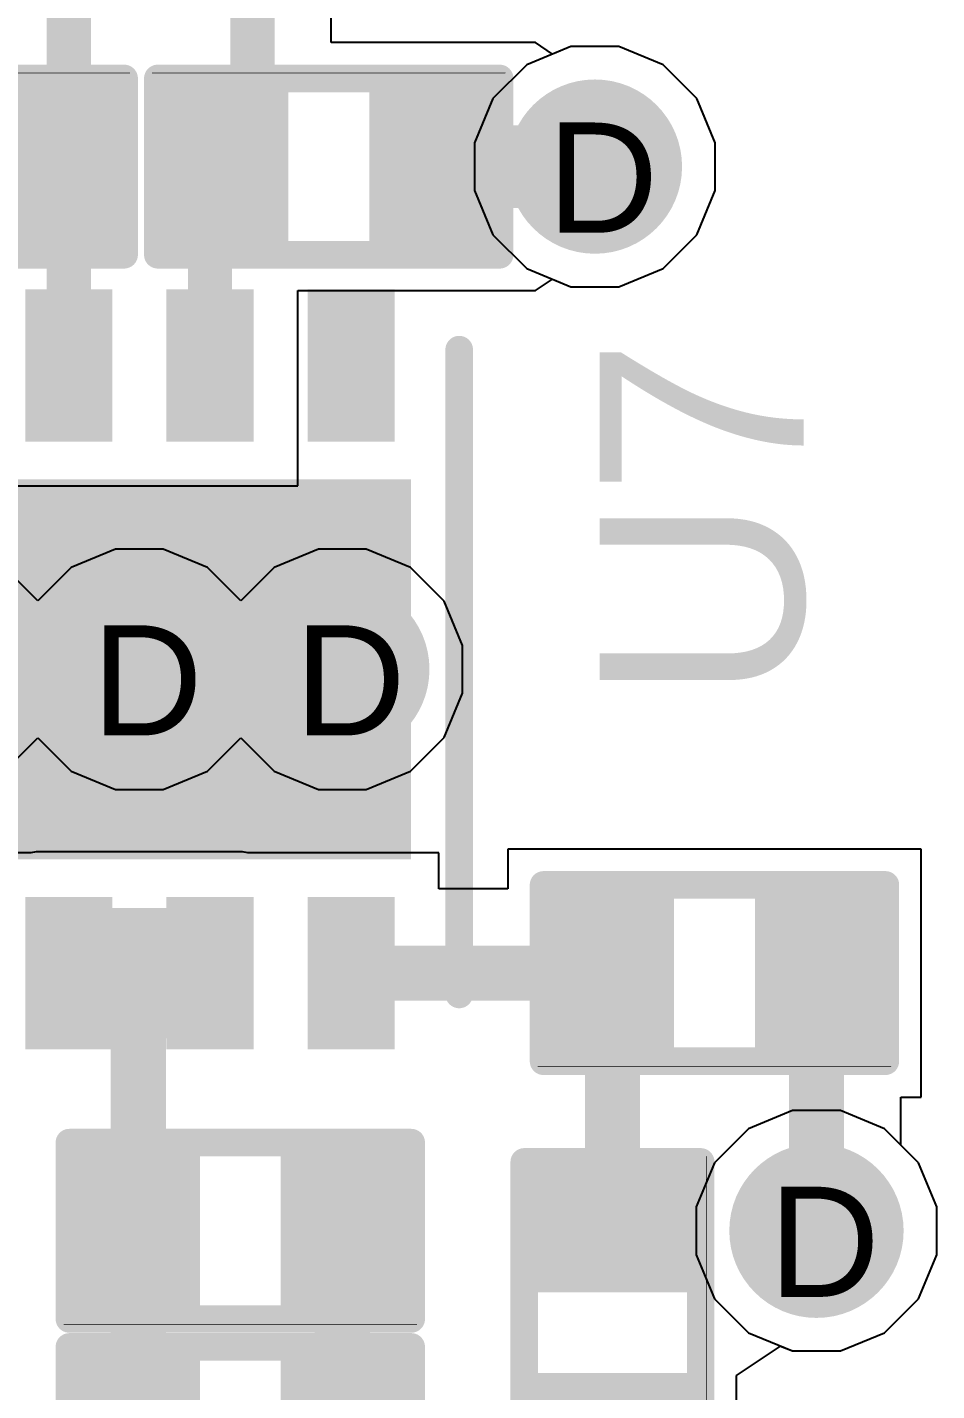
# Model space of a CAD drawing. Header units: inches. Extents: x 0 to 5401, y 0 to 5414.
# Drawn here: x 38.07 to 42.26, y 85.16 to 91.44 of the extents above; entities that cross this region are included whole.
import ezdxf

# ---------------------------------------------------------------- set-up
doc = ezdxf.new("R2010")
doc.units = ezdxf.units.IN
for name, color, linetype in [('Bottom Layer', 5, 'Continuous'), ('Bottom Solder', 6, 'Continuous'), ('Drill Drawing', 1, 'Continuous'), ('Layer 1', 16, 'Continuous'), ('Layer 2', 76, 'Continuous'), ('Top Layer', 1, 'Continuous'), ('Top Overlay', 2, 'Continuous'), ('Top Paste', 8, 'Continuous'), ('Top Solder', 216, 'Continuous'), ('Via Holes', 16, 'Continuous')]:
    doc.layers.add(name, color=color, linetype=linetype)
doc.styles.add('Arial', font='', dxfattribs={"height": 0.2})
doc.styles.get('Arial').set_extended_font_data('Arial')

# ---------------------------------------------------------------- blocks, each defined once
blk = doc.blocks.new('SON_8_EP_3_3__29')
at = {"layer": 'Top Layer'}
for points in [[(0.825, 1.2), (0.825, -1.2), (-0.825, -1.2), (-0.825, 1.2)], [(-1.1, 1.1254), (-1.1, 0.8254), (-1.7, 0.8254), (-1.7, 1.1254)], [(1.1, 0.8254), (1.1, 1.1254), (1.7, 1.1254), (1.7, 0.8254)], [(-1.1, 0.4751), (-1.1, 0.1751), (-1.7, 0.1751), (-1.7, 0.4751)], [(1.1, 0.1751), (1.1, 0.4751), (1.7, 0.4751), (1.7, 0.1751)], [(-1.1, -0.1751), (-1.1, -0.4751), (-1.7, -0.4751), (-1.7, -0.1751)], [(1.1, -0.4751), (1.1, -0.1751), (1.7, -0.1751), (1.7, -0.4751)], [(-1.1, -0.8254), (-1.1, -1.1254), (-1.7, -1.1254), (-1.7, -0.8254)], [(1.1, -1.1254), (1.1, -0.8254), (1.7, -0.8254), (1.7, -1.1254)]]:
    blk.add_hatch(color=1, dxfattribs=at).paths.add_polyline_path(points)
at = {"layer": 'Top Paste'}
for points in [[(0.825, 1.2), (0.825, -1.2), (-0.825, -1.2), (-0.825, 1.2)], [(-1.1, 1.1254), (-1.1, 0.8254), (-1.7, 0.8254), (-1.7, 1.1254)], [(1.1, 0.8254), (1.1, 1.1254), (1.7, 1.1254), (1.7, 0.8254)], [(-1.1, 0.4751), (-1.1, 0.1751), (-1.7, 0.1751), (-1.7, 0.4751)], [(1.1, 0.1751), (1.1, 0.4751), (1.7, 0.4751), (1.7, 0.1751)], [(-1.1, -0.1751), (-1.1, -0.4751), (-1.7, -0.4751), (-1.7, -0.1751)], [(1.1, -0.4751), (1.1, -0.1751), (1.7, -0.1751), (1.7, -0.4751)], [(-1.1, -0.8254), (-1.1, -1.1254), (-1.7, -1.1254), (-1.7, -0.8254)], [(1.1, -1.1254), (1.1, -0.8254), (1.7, -0.8254), (1.7, -1.1254)]]:
    blk.add_hatch(color=8, dxfattribs=at).paths.add_polyline_path(points)
at = {"layer": 'Top Solder'}
for points in [[(0.8758, 1.2508), (0.8758, -1.2508), (-0.8758, -1.2508), (-0.8758, 1.2508)], [(-1.0492, 1.1762), (-1.0492, 0.7746), (-1.7508, 0.7746), (-1.7508, 1.1762)], [(1.0492, 0.7746), (1.0492, 1.1762), (1.7508, 1.1762), (1.7508, 0.7746)], [(-1.0492, 0.5259), (-1.0492, 0.1243), (-1.7508, 0.1243), (-1.7508, 0.5259)], [(1.0492, 0.1243), (1.0492, 0.5259), (1.7508, 0.5259), (1.7508, 0.1243)], [(-1.0492, -0.1243), (-1.0492, -0.5259), (-1.7508, -0.5259), (-1.7508, -0.1243)], [(1.0492, -0.5259), (1.0492, -0.1243), (1.7508, -0.1243), (1.7508, -0.5259)], [(-1.0492, -0.7746), (-1.0492, -1.1762), (-1.7508, -1.1762), (-1.7508, -0.7746)], [(1.0492, -1.1762), (1.0492, -0.7746), (1.7508, -0.7746), (1.7508, -1.1762)]]:
    blk.add_hatch(color=216, dxfattribs=at).paths.add_polyline_path(points)
at = {"layer": 'Top Overlay'}
for points in [[(-1.4986, 1.4732, 0.127, 0.127, 0), (1.4732, 1.4732, 0.127, 0.127, 0)], [(-2.0096, 1.1278, 0.2, 0.2, 0), (-2.0096, 0.8738, 0.2, 0.2, 0)], [(-2.0096, 1.1278, 0.2, 0.2, 0), (-1.8826, 1.0008, 0.2, 0.2, 0)], [(-1.8826, 1.0008, 0.2, 0.2, 0), (-2.0096, 0.8738, 0.2, 0.2, 0)], [(-1.4986, -1.4732, 0.127, 0.127, 0), (1.4732, -1.4732, 0.127, 0.127, 0)]]:
    blk.add_lwpolyline(points, format="xyseb", dxfattribs=at)
for points in [[(-1.5304, 1.4732, 0.0635, 0.0635, 1), (-1.4668, 1.4732, 0.0635, 0.0635, 1)], [(1.4414, 1.4732, 0.0635, 0.0635, 1), (1.505, 1.4732, 0.0635, 0.0635, 1)], [(-2.0596, 1.1278, 0.1, 0.1, 1), (-1.9596, 1.1278, 0.1, 0.1, 1)], [(-2.0596, 1.1278, 0.1, 0.1, 1), (-1.9596, 1.1278, 0.1, 0.1, 1)], [(-1.9326, 1.0008, 0.1, 0.1, 1), (-1.8326, 1.0008, 0.1, 0.1, 1)], [(-1.9326, 1.0008, 0.1, 0.1, 1), (-1.8326, 1.0008, 0.1, 0.1, 1)], [(-2.0596, 0.8738, 0.1, 0.1, 1), (-1.9596, 0.8738, 0.1, 0.1, 1)], [(-2.0596, 0.8738, 0.1, 0.1, 1), (-1.9596, 0.8738, 0.1, 0.1, 1)], [(-1.5304, -1.4732, 0.0635, 0.0635, 1), (-1.4668, -1.4732, 0.0635, 0.0635, 1)], [(1.4414, -1.4732, 0.0635, 0.0635, 1), (1.505, -1.4732, 0.0635, 0.0635, 1)]]:
    blk.add_lwpolyline(points, format="xyseb", close=True, dxfattribs=at)
blk = doc.blocks.new('R___0402_113')
at = {"layer": 'Top Layer'}
for points in [[(-0.6985, -0.3175), (-0.6985, 0.3175), (-0.2413, 0.3175), (-0.2413, -0.3175)], [(0.2413, -0.3175), (0.2413, 0.3175), (0.6985, 0.3175), (0.6985, -0.3175)]]:
    blk.add_hatch(color=1, dxfattribs=at).paths.add_polyline_path(points)
at = {"layer": 'Top Paste'}
for points in [[(-0.6985, -0.3175), (-0.6985, 0.3175), (-0.2413, 0.3175), (-0.2413, -0.3175)], [(0.2413, -0.3175), (0.2413, 0.3175), (0.6985, 0.3175), (0.6985, -0.3175)]]:
    blk.add_hatch(color=8, dxfattribs=at).paths.add_polyline_path(points)
at = {"layer": 'Top Solder'}
for points in [[(-0.7535, -0.3725), (-0.7535, 0.3725), (-0.1863, 0.3725), (-0.1863, -0.3725)], [(0.1863, -0.3725), (0.1863, 0.3725), (0.7535, 0.3725), (0.7535, -0.3725)]]:
    blk.add_hatch(color=216, dxfattribs=at).paths.add_polyline_path(points)
at = {"layer": 'Top Overlay'}
for points in [[(-0.7874, 0.4064, 0.127, 0.127, 0), (-0.7874, -0.4064, 0.127, 0.127, 0)], [(0.7874, 0.4064, 0.127, 0.127, 0), (-0.7874, 0.4064, 0.127, 0.127, 0)], [(0.7874, 0.4064, 0.127, 0.127, 0), (0.7874, -0.4064, 0.127, 0.127, 0)], [(0.7874, -0.4064, 0.127, 0.127, 0), (-0.7874, -0.4064, 0.127, 0.127, 0)], [(0.8128, -0.4318, 0.00323, 0.00323, 0), (-0.8128, -0.4318, 0.00323, 0.00323, 0)]]:
    blk.add_lwpolyline(points, format="xyseb", dxfattribs=at)
for points in [[(-0.8191, 0.4064, 0.0635, 0.0635, 1), (-0.7556, 0.4064, 0.0635, 0.0635, 1)], [(-0.8191, 0.4064, 0.0635, 0.0635, 1), (-0.7556, 0.4064, 0.0635, 0.0635, 1)], [(0.7556, 0.4064, 0.0635, 0.0635, 1), (0.8191, 0.4064, 0.0635, 0.0635, 1)], [(0.7556, 0.4064, 0.0635, 0.0635, 1), (0.8191, 0.4064, 0.0635, 0.0635, 1)], [(-0.8191, -0.4064, 0.0635, 0.0635, 1), (-0.7556, -0.4064, 0.0635, 0.0635, 1)], [(-0.8191, -0.4064, 0.0635, 0.0635, 1), (-0.7556, -0.4064, 0.0635, 0.0635, 1)], [(0.7556, -0.4064, 0.0635, 0.0635, 1), (0.8191, -0.4064, 0.0635, 0.0635, 1)], [(0.7556, -0.4064, 0.0635, 0.0635, 1), (0.8191, -0.4064, 0.0635, 0.0635, 1)], [(-0.8136, -0.4318, 0.00161, 0.00161, 1), (-0.812, -0.4318, 0.00161, 0.00161, 1)], [(0.812, -0.4318, 0.00161, 0.00161, 1), (0.8136, -0.4318, 0.00161, 0.00161, 1)]]:
    blk.add_lwpolyline(points, format="xyseb", close=True, dxfattribs=at)
blk = doc.blocks.new('R___0402_114')
at = {"layer": 'Top Layer'}
for points in [[(-0.6985, -0.3175), (-0.6985, 0.3175), (-0.2413, 0.3175), (-0.2413, -0.3175)], [(0.2413, -0.3175), (0.2413, 0.3175), (0.6985, 0.3175), (0.6985, -0.3175)]]:
    blk.add_hatch(color=1, dxfattribs=at).paths.add_polyline_path(points)
at = {"layer": 'Top Paste'}
for points in [[(-0.6985, -0.3175), (-0.6985, 0.3175), (-0.2413, 0.3175), (-0.2413, -0.3175)], [(0.2413, -0.3175), (0.2413, 0.3175), (0.6985, 0.3175), (0.6985, -0.3175)]]:
    blk.add_hatch(color=8, dxfattribs=at).paths.add_polyline_path(points)
at = {"layer": 'Top Solder'}
for points in [[(-0.7535, -0.3725), (-0.7535, 0.3725), (-0.1863, 0.3725), (-0.1863, -0.3725)], [(0.1863, -0.3725), (0.1863, 0.3725), (0.7535, 0.3725), (0.7535, -0.3725)]]:
    blk.add_hatch(color=216, dxfattribs=at).paths.add_polyline_path(points)
at = {"layer": 'Top Overlay'}
for points in [[(-0.7874, 0.4064, 0.127, 0.127, 0), (-0.7874, -0.4064, 0.127, 0.127, 0)], [(0.7874, 0.4064, 0.127, 0.127, 0), (-0.7874, 0.4064, 0.127, 0.127, 0)], [(0.7874, 0.4064, 0.127, 0.127, 0), (0.7874, -0.4064, 0.127, 0.127, 0)], [(0.7874, -0.4064, 0.127, 0.127, 0), (-0.7874, -0.4064, 0.127, 0.127, 0)], [(0.8128, -0.4318, 0.00323, 0.00323, 0), (-0.8128, -0.4318, 0.00323, 0.00323, 0)]]:
    blk.add_lwpolyline(points, format="xyseb", dxfattribs=at)
for points in [[(-0.8191, 0.4064, 0.0635, 0.0635, 1), (-0.7556, 0.4064, 0.0635, 0.0635, 1)], [(-0.8191, 0.4064, 0.0635, 0.0635, 1), (-0.7556, 0.4064, 0.0635, 0.0635, 1)], [(0.7556, 0.4064, 0.0635, 0.0635, 1), (0.8191, 0.4064, 0.0635, 0.0635, 1)], [(0.7556, 0.4064, 0.0635, 0.0635, 1), (0.8191, 0.4064, 0.0635, 0.0635, 1)], [(-0.8191, -0.4064, 0.0635, 0.0635, 1), (-0.7556, -0.4064, 0.0635, 0.0635, 1)], [(-0.8191, -0.4064, 0.0635, 0.0635, 1), (-0.7556, -0.4064, 0.0635, 0.0635, 1)], [(0.7556, -0.4064, 0.0635, 0.0635, 1), (0.8191, -0.4064, 0.0635, 0.0635, 1)], [(0.7556, -0.4064, 0.0635, 0.0635, 1), (0.8191, -0.4064, 0.0635, 0.0635, 1)], [(-0.8136, -0.4318, 0.00161, 0.00161, 1), (-0.812, -0.4318, 0.00161, 0.00161, 1)], [(0.812, -0.4318, 0.00161, 0.00161, 1), (0.8136, -0.4318, 0.00161, 0.00161, 1)]]:
    blk.add_lwpolyline(points, format="xyseb", close=True, dxfattribs=at)
blk = doc.blocks.new('R___0402_115')
at = {"layer": 'Top Layer'}
for points in [[(-0.6985, -0.3175), (-0.6985, 0.3175), (-0.2413, 0.3175), (-0.2413, -0.3175)], [(0.2413, -0.3175), (0.2413, 0.3175), (0.6985, 0.3175), (0.6985, -0.3175)]]:
    blk.add_hatch(color=1, dxfattribs=at).paths.add_polyline_path(points)
at = {"layer": 'Top Paste'}
for points in [[(-0.6985, -0.3175), (-0.6985, 0.3175), (-0.2413, 0.3175), (-0.2413, -0.3175)], [(0.2413, -0.3175), (0.2413, 0.3175), (0.6985, 0.3175), (0.6985, -0.3175)]]:
    blk.add_hatch(color=8, dxfattribs=at).paths.add_polyline_path(points)
at = {"layer": 'Top Solder'}
for points in [[(-0.7535, -0.3725), (-0.7535, 0.3725), (-0.1863, 0.3725), (-0.1863, -0.3725)], [(0.1863, -0.3725), (0.1863, 0.3725), (0.7535, 0.3725), (0.7535, -0.3725)]]:
    blk.add_hatch(color=216, dxfattribs=at).paths.add_polyline_path(points)
at = {"layer": 'Top Overlay'}
for points in [[(-0.7874, -0.4064, 0.127, 0.127, 0), (-0.7874, 0.4064, 0.127, 0.127, 0)], [(-0.7874, 0.4064, 0.127, 0.127, 0), (0.7874, 0.4064, 0.127, 0.127, 0)], [(0.7874, -0.4064, 0.127, 0.127, 0), (0.7874, 0.4064, 0.127, 0.127, 0)], [(-0.7874, -0.4064, 0.127, 0.127, 0), (0.7874, -0.4064, 0.127, 0.127, 0)], [(-0.8128, -0.4318, 0.00323, 0.00323, 0), (0.8128, -0.4318, 0.00323, 0.00323, 0)]]:
    blk.add_lwpolyline(points, format="xyseb", dxfattribs=at)
for points in [[(-0.8191, 0.4064, 0.0635, 0.0635, 1), (-0.7556, 0.4064, 0.0635, 0.0635, 1)], [(-0.8191, 0.4064, 0.0635, 0.0635, 1), (-0.7556, 0.4064, 0.0635, 0.0635, 1)], [(0.7556, 0.4064, 0.0635, 0.0635, 1), (0.8191, 0.4064, 0.0635, 0.0635, 1)], [(0.7556, 0.4064, 0.0635, 0.0635, 1), (0.8191, 0.4064, 0.0635, 0.0635, 1)], [(-0.8191, -0.4064, 0.0635, 0.0635, 1), (-0.7556, -0.4064, 0.0635, 0.0635, 1)], [(-0.8191, -0.4064, 0.0635, 0.0635, 1), (-0.7556, -0.4064, 0.0635, 0.0635, 1)], [(0.7556, -0.4064, 0.0635, 0.0635, 1), (0.8191, -0.4064, 0.0635, 0.0635, 1)], [(0.7556, -0.4064, 0.0635, 0.0635, 1), (0.8191, -0.4064, 0.0635, 0.0635, 1)], [(-0.8136, -0.4318, 0.00161, 0.00161, 1), (-0.812, -0.4318, 0.00161, 0.00161, 1)], [(0.812, -0.4318, 0.00161, 0.00161, 1), (0.8136, -0.4318, 0.00161, 0.00161, 1)]]:
    blk.add_lwpolyline(points, format="xyseb", close=True, dxfattribs=at)
blk = doc.blocks.new('R___0402_116')
at = {"layer": 'Top Layer'}
for points in [[(-0.6985, -0.3175), (-0.6985, 0.3175), (-0.2413, 0.3175), (-0.2413, -0.3175)], [(0.2413, -0.3175), (0.2413, 0.3175), (0.6985, 0.3175), (0.6985, -0.3175)]]:
    blk.add_hatch(color=1, dxfattribs=at).paths.add_polyline_path(points)
at = {"layer": 'Top Paste'}
for points in [[(-0.6985, -0.3175), (-0.6985, 0.3175), (-0.2413, 0.3175), (-0.2413, -0.3175)], [(0.2413, -0.3175), (0.2413, 0.3175), (0.6985, 0.3175), (0.6985, -0.3175)]]:
    blk.add_hatch(color=8, dxfattribs=at).paths.add_polyline_path(points)
at = {"layer": 'Top Solder'}
for points in [[(-0.7535, -0.3725), (-0.7535, 0.3725), (-0.1863, 0.3725), (-0.1863, -0.3725)], [(0.1863, -0.3725), (0.1863, 0.3725), (0.7535, 0.3725), (0.7535, -0.3725)]]:
    blk.add_hatch(color=216, dxfattribs=at).paths.add_polyline_path(points)
at = {"layer": 'Top Overlay'}
for points in [[(-0.7874, -0.4064, 0.127, 0.127, 0), (-0.7874, 0.4064, 0.127, 0.127, 0)], [(-0.7874, 0.4064, 0.127, 0.127, 0), (0.7874, 0.4064, 0.127, 0.127, 0)], [(0.7874, -0.4064, 0.127, 0.127, 0), (0.7874, 0.4064, 0.127, 0.127, 0)], [(-0.7874, -0.4064, 0.127, 0.127, 0), (0.7874, -0.4064, 0.127, 0.127, 0)], [(-0.8128, -0.4318, 0.00323, 0.00323, 0), (0.8128, -0.4318, 0.00323, 0.00323, 0)]]:
    blk.add_lwpolyline(points, format="xyseb", dxfattribs=at)
for points in [[(-0.8191, 0.4064, 0.0635, 0.0635, 1), (-0.7556, 0.4064, 0.0635, 0.0635, 1)], [(-0.8191, 0.4064, 0.0635, 0.0635, 1), (-0.7556, 0.4064, 0.0635, 0.0635, 1)], [(0.7556, 0.4064, 0.0635, 0.0635, 1), (0.8191, 0.4064, 0.0635, 0.0635, 1)], [(0.7556, 0.4064, 0.0635, 0.0635, 1), (0.8191, 0.4064, 0.0635, 0.0635, 1)], [(-0.8191, -0.4064, 0.0635, 0.0635, 1), (-0.7556, -0.4064, 0.0635, 0.0635, 1)], [(-0.8191, -0.4064, 0.0635, 0.0635, 1), (-0.7556, -0.4064, 0.0635, 0.0635, 1)], [(0.7556, -0.4064, 0.0635, 0.0635, 1), (0.8191, -0.4064, 0.0635, 0.0635, 1)], [(0.7556, -0.4064, 0.0635, 0.0635, 1), (0.8191, -0.4064, 0.0635, 0.0635, 1)], [(-0.8136, -0.4318, 0.00161, 0.00161, 1), (-0.812, -0.4318, 0.00161, 0.00161, 1)], [(0.812, -0.4318, 0.00161, 0.00161, 1), (0.8136, -0.4318, 0.00161, 0.00161, 1)]]:
    blk.add_lwpolyline(points, format="xyseb", close=True, dxfattribs=at)
blk = doc.blocks.new('R___0402_117')
at = {"layer": 'Top Layer'}
for points in [[(-0.6985, -0.3175), (-0.6985, 0.3175), (-0.2413, 0.3175), (-0.2413, -0.3175)], [(0.2413, -0.3175), (0.2413, 0.3175), (0.6985, 0.3175), (0.6985, -0.3175)]]:
    blk.add_hatch(color=1, dxfattribs=at).paths.add_polyline_path(points)
at = {"layer": 'Top Paste'}
for points in [[(-0.6985, -0.3175), (-0.6985, 0.3175), (-0.2413, 0.3175), (-0.2413, -0.3175)], [(0.2413, -0.3175), (0.2413, 0.3175), (0.6985, 0.3175), (0.6985, -0.3175)]]:
    blk.add_hatch(color=8, dxfattribs=at).paths.add_polyline_path(points)
at = {"layer": 'Top Solder'}
for points in [[(-0.7535, -0.3725), (-0.7535, 0.3725), (-0.1863, 0.3725), (-0.1863, -0.3725)], [(0.1863, -0.3725), (0.1863, 0.3725), (0.7535, 0.3725), (0.7535, -0.3725)]]:
    blk.add_hatch(color=216, dxfattribs=at).paths.add_polyline_path(points)
at = {"layer": 'Top Overlay'}
for points in [[(-0.7874, -0.4064, 0.127, 0.127, 0), (-0.7874, 0.4064, 0.127, 0.127, 0)], [(-0.7874, 0.4064, 0.127, 0.127, 0), (0.7874, 0.4064, 0.127, 0.127, 0)], [(0.7874, -0.4064, 0.127, 0.127, 0), (0.7874, 0.4064, 0.127, 0.127, 0)], [(-0.7874, -0.4064, 0.127, 0.127, 0), (0.7874, -0.4064, 0.127, 0.127, 0)], [(-0.8128, -0.4318, 0.00323, 0.00323, 0), (0.8128, -0.4318, 0.00323, 0.00323, 0)]]:
    blk.add_lwpolyline(points, format="xyseb", dxfattribs=at)
for points in [[(-0.8191, 0.4064, 0.0635, 0.0635, 1), (-0.7556, 0.4064, 0.0635, 0.0635, 1)], [(-0.8191, 0.4064, 0.0635, 0.0635, 1), (-0.7556, 0.4064, 0.0635, 0.0635, 1)], [(0.7556, 0.4064, 0.0635, 0.0635, 1), (0.8191, 0.4064, 0.0635, 0.0635, 1)], [(0.7556, 0.4064, 0.0635, 0.0635, 1), (0.8191, 0.4064, 0.0635, 0.0635, 1)], [(-0.8191, -0.4064, 0.0635, 0.0635, 1), (-0.7556, -0.4064, 0.0635, 0.0635, 1)], [(-0.8191, -0.4064, 0.0635, 0.0635, 1), (-0.7556, -0.4064, 0.0635, 0.0635, 1)], [(0.7556, -0.4064, 0.0635, 0.0635, 1), (0.8191, -0.4064, 0.0635, 0.0635, 1)], [(0.7556, -0.4064, 0.0635, 0.0635, 1), (0.8191, -0.4064, 0.0635, 0.0635, 1)], [(-0.8136, -0.4318, 0.00161, 0.00161, 1), (-0.812, -0.4318, 0.00161, 0.00161, 1)], [(0.812, -0.4318, 0.00161, 0.00161, 1), (0.8136, -0.4318, 0.00161, 0.00161, 1)]]:
    blk.add_lwpolyline(points, format="xyseb", close=True, dxfattribs=at)
blk = doc.blocks.new('R___0402_119')
at = {"layer": 'Top Layer'}
for points in [[(-0.6985, -0.3175), (-0.6985, 0.3175), (-0.2413, 0.3175), (-0.2413, -0.3175)], [(0.2413, -0.3175), (0.2413, 0.3175), (0.6985, 0.3175), (0.6985, -0.3175)]]:
    blk.add_hatch(color=1, dxfattribs=at).paths.add_polyline_path(points)
at = {"layer": 'Top Paste'}
for points in [[(-0.6985, -0.3175), (-0.6985, 0.3175), (-0.2413, 0.3175), (-0.2413, -0.3175)], [(0.2413, -0.3175), (0.2413, 0.3175), (0.6985, 0.3175), (0.6985, -0.3175)]]:
    blk.add_hatch(color=8, dxfattribs=at).paths.add_polyline_path(points)
at = {"layer": 'Top Solder'}
for points in [[(-0.7535, -0.3725), (-0.7535, 0.3725), (-0.1863, 0.3725), (-0.1863, -0.3725)], [(0.1863, -0.3725), (0.1863, 0.3725), (0.7535, 0.3725), (0.7535, -0.3725)]]:
    blk.add_hatch(color=216, dxfattribs=at).paths.add_polyline_path(points)
at = {"layer": 'Top Overlay'}
for points in [[(-0.7874, 0.4064, 0.127, 0.127, 0), (-0.7874, -0.4064, 0.127, 0.127, 0)], [(-0.7874, 0.4064, 0.127, 0.127, 0), (0.7874, 0.4064, 0.127, 0.127, 0)], [(0.7874, 0.4064, 0.127, 0.127, 0), (0.7874, -0.4064, 0.127, 0.127, 0)], [(-0.7874, -0.4064, 0.127, 0.127, 0), (0.7874, -0.4064, 0.127, 0.127, 0)], [(-0.8128, -0.4318, 0.00323, 0.00323, 0), (0.8128, -0.4318, 0.00323, 0.00323, 0)]]:
    blk.add_lwpolyline(points, format="xyseb", dxfattribs=at)
for points in [[(-0.8191, 0.4064, 0.0635, 0.0635, 1), (-0.7556, 0.4064, 0.0635, 0.0635, 1)], [(-0.8191, 0.4064, 0.0635, 0.0635, 1), (-0.7556, 0.4064, 0.0635, 0.0635, 1)], [(0.7556, 0.4064, 0.0635, 0.0635, 1), (0.8191, 0.4064, 0.0635, 0.0635, 1)], [(0.7556, 0.4064, 0.0635, 0.0635, 1), (0.8191, 0.4064, 0.0635, 0.0635, 1)], [(-0.8191, -0.4064, 0.0635, 0.0635, 1), (-0.7556, -0.4064, 0.0635, 0.0635, 1)], [(-0.8191, -0.4064, 0.0635, 0.0635, 1), (-0.7556, -0.4064, 0.0635, 0.0635, 1)], [(0.7556, -0.4064, 0.0635, 0.0635, 1), (0.8191, -0.4064, 0.0635, 0.0635, 1)], [(0.7556, -0.4064, 0.0635, 0.0635, 1), (0.8191, -0.4064, 0.0635, 0.0635, 1)], [(-0.8136, -0.4318, 0.00161, 0.00161, 1), (-0.812, -0.4318, 0.00161, 0.00161, 1)], [(0.812, -0.4318, 0.00161, 0.00161, 1), (0.8136, -0.4318, 0.00161, 0.00161, 1)]]:
    blk.add_lwpolyline(points, format="xyseb", close=True, dxfattribs=at)

msp = doc.modelspace()

# ---------------------------------------------------------------- hatches: boundary and pattern name
at = {"layer": 'Bottom Layer'}
h = msp.add_hatch(color=5, dxfattribs=at)
edge = h.paths.add_edge_path()
edge.add_arc((40.6861, 90.8008), 0.3, 0, 360)
h = msp.add_hatch(color=5, dxfattribs=at)
edge = h.paths.add_edge_path()
edge.add_arc((38.5877, 88.484), 0.3, 0, 360)
h = msp.add_hatch(color=5, dxfattribs=at)
edge = h.paths.add_edge_path()
edge.add_arc((39.5224, 88.484), 0.3, 0, 360)
h = msp.add_hatch(color=5, dxfattribs=at)
edge = h.paths.add_edge_path()
edge.add_arc((41.7068, 85.8962), 0.3, 0, 360)
at = {"layer": 'Bottom Solder'}
h = msp.add_hatch(color=6, dxfattribs=at)
edge = h.paths.add_edge_path()
edge.add_arc((40.6861, 90.8008), 0.4016, 0, 360)
h = msp.add_hatch(color=6, dxfattribs=at)
edge = h.paths.add_edge_path()
edge.add_arc((38.5877, 88.484), 0.4016, 0, 360)
h = msp.add_hatch(color=6, dxfattribs=at)
edge = h.paths.add_edge_path()
edge.add_arc((39.5224, 88.484), 0.4016, 0, 360)
h = msp.add_hatch(color=6, dxfattribs=at)
edge = h.paths.add_edge_path()
edge.add_arc((41.7068, 85.8962), 0.4016, 0, 360)
at = {"layer": 'Layer 1'}
h = msp.add_hatch(color=16, dxfattribs=at)
edge = h.paths.add_edge_path()
edge.add_arc((40.6861, 90.8008), 0.3, 0, 360)
h = msp.add_hatch(color=16, dxfattribs=at)
edge = h.paths.add_edge_path()
edge.add_arc((38.5877, 88.484), 0.3, 0, 360)
h = msp.add_hatch(color=16, dxfattribs=at)
edge = h.paths.add_edge_path()
edge.add_arc((39.5224, 88.484), 0.3, 0, 360)
h = msp.add_hatch(color=16, dxfattribs=at)
edge = h.paths.add_edge_path()
edge.add_arc((41.7068, 85.8962), 0.3, 0, 360)
at = {"layer": 'Layer 2'}
h = msp.add_hatch(color=76, dxfattribs=at)
edge = h.paths.add_edge_path()
edge.add_arc((40.6861, 90.8008), 0.3, 0, 360)
h = msp.add_hatch(color=76, dxfattribs=at)
edge = h.paths.add_edge_path()
edge.add_arc((38.5877, 88.484), 0.3, 0, 360)
h = msp.add_hatch(color=76, dxfattribs=at)
edge = h.paths.add_edge_path()
edge.add_arc((39.5224, 88.484), 0.3, 0, 360)
h = msp.add_hatch(color=76, dxfattribs=at)
edge = h.paths.add_edge_path()
edge.add_arc((41.7068, 85.8962), 0.3, 0, 360)
at = {"layer": 'Top Layer'}
h = msp.add_hatch(color=1, dxfattribs=at)
edge = h.paths.add_edge_path()
edge.add_arc((40.6861, 90.8008), 0.3, 0, 360)
h = msp.add_hatch(color=1, dxfattribs=at)
edge = h.paths.add_edge_path()
edge.add_arc((38.5877, 88.484), 0.3, 0, 360)
h = msp.add_hatch(color=1, dxfattribs=at)
edge = h.paths.add_edge_path()
edge.add_arc((39.5224, 88.484), 0.3, 0, 360)
msp.add_hatch(color=1, dxfattribs=at).paths.add_polyline_path([(38.1126, 86.7839), (39.0628, 86.7839), (39.0628, 87.3839), (38.1126, 87.3839)])
h = msp.add_hatch(color=1, dxfattribs=at)
edge = h.paths.add_edge_path()
edge.add_arc((41.7068, 85.8962), 0.3, 0, 360)
at = {"layer": 'Top Solder'}
h = msp.add_hatch(color=216, dxfattribs=at)
edge = h.paths.add_edge_path()
edge.add_arc((40.6861, 90.8008), 0.4016, 0, 360)
h = msp.add_hatch(color=216, dxfattribs=at)
edge = h.paths.add_edge_path()
edge.add_arc((38.5877, 88.484), 0.4016, 0, 360)
h = msp.add_hatch(color=216, dxfattribs=at)
edge = h.paths.add_edge_path()
edge.add_arc((39.5224, 88.484), 0.4016, 0, 360)
h = msp.add_hatch(color=216, dxfattribs=at)
edge = h.paths.add_edge_path()
edge.add_arc((41.7068, 85.8962), 0.4016, 0, 360)
at = {"layer": 'Via Holes'}
h = msp.add_hatch(color=7, dxfattribs=at)
edge = h.paths.add_edge_path()
edge.add_arc((40.6861, 90.8008), 0.15, 0, 360)
h = msp.add_hatch(color=7, dxfattribs=at)
edge = h.paths.add_edge_path()
edge.add_arc((38.5877, 88.484), 0.15, 0, 360)
h = msp.add_hatch(color=7, dxfattribs=at)
edge = h.paths.add_edge_path()
edge.add_arc((39.5224, 88.484), 0.15, 0, 360)
h = msp.add_hatch(color=7, dxfattribs=at)
edge = h.paths.add_edge_path()
edge.add_arc((41.7068, 85.8962), 0.15, 0, 360)

# ---------------------------------------------------------------- linework, layer by layer
at = {"layer": 'Bottom Layer'}
for p, q in [((40.5759, 91.3548), (40.3723, 91.2705)), ((40.7963, 91.3548), (40.5759, 91.3548)), ((40.9999, 91.2705), (40.7963, 91.3548)), ((40.3723, 91.2705), (40.2165, 91.1147)), ((41.1558, 91.1147), (40.9999, 91.2705)), ((40.2165, 91.1147), (40.1321, 90.911)), ((41.2401, 90.911), (41.1558, 91.1147)), ((40.1321, 90.911), (40.1321, 90.6907)), ((41.2401, 90.6907), (41.2401, 90.911)), ((40.1321, 90.6907), (40.2165, 90.487)), ((41.1558, 90.487), (41.2401, 90.6907)), ((40.2165, 90.487), (40.3723, 90.3312)), ((40.9999, 90.3312), (41.1558, 90.487)), ((40.3723, 90.3312), (40.5759, 90.2469)), ((40.7963, 90.2469), (40.9999, 90.3312)), ((40.5759, 90.2469), (40.7963, 90.2469)), ((41.5966, 86.4502), (41.393, 86.3659)), ((41.817, 86.4502), (41.5966, 86.4502)), ((42.0206, 86.3659), (41.817, 86.4502)), ((41.393, 86.3659), (41.2372, 86.21)), ((42.1765, 86.21), (42.0206, 86.3659)), ((41.2372, 86.21), (41.1528, 86.0064)), ((42.2608, 86.0064), (42.1765, 86.21)), ((41.1528, 86.0064), (41.1528, 85.786)), ((42.2608, 85.786), (42.2608, 86.0064)), ((41.1528, 85.786), (41.2372, 85.5824)), ((42.1765, 85.5824), (42.2608, 85.786)), ((41.2372, 85.5824), (41.393, 85.4266)), ((42.0206, 85.4266), (42.1765, 85.5824)), ((41.393, 85.4266), (41.5966, 85.3422)), ((41.817, 85.3422), (42.0206, 85.4266)), ((41.5966, 85.3422), (41.817, 85.3422))]:
    msp.add_line(p, q, dxfattribs=at)
at = {"layer": 'Layer 1'}
for p, q in [((40.5759, 91.3548), (40.3723, 91.2705)), ((40.7963, 91.3548), (40.5759, 91.3548)), ((40.9999, 91.2705), (40.7963, 91.3548)), ((40.3723, 91.2705), (40.2165, 91.1147)), ((41.1558, 91.1147), (40.9999, 91.2705)), ((40.2165, 91.1147), (40.1321, 90.911)), ((41.2401, 90.911), (41.1558, 91.1147)), ((40.1321, 90.911), (40.1321, 90.6907)), ((41.2401, 90.6907), (41.2401, 90.911)), ((40.1321, 90.6907), (40.2165, 90.487)), ((41.1558, 90.487), (41.2401, 90.6907)), ((40.2165, 90.487), (40.3723, 90.3312)), ((40.9999, 90.3312), (41.1558, 90.487)), ((40.3723, 90.3312), (40.5759, 90.2469)), ((40.7963, 90.2469), (40.9999, 90.3312)), ((40.5759, 90.2469), (40.7963, 90.2469)), ((41.5966, 86.4502), (41.393, 86.3659)), ((41.817, 86.4502), (41.5966, 86.4502)), ((42.0206, 86.3659), (41.817, 86.4502)), ((41.393, 86.3659), (41.2372, 86.21)), ((42.1765, 86.21), (42.0206, 86.3659)), ((41.2372, 86.21), (41.1528, 86.0064)), ((42.2608, 86.0064), (42.1765, 86.21)), ((41.1528, 86.0064), (41.1528, 85.786)), ((42.2608, 85.786), (42.2608, 86.0064)), ((41.1528, 85.786), (41.2372, 85.5824)), ((42.1765, 85.5824), (42.2608, 85.786)), ((41.2372, 85.5824), (41.393, 85.4266)), ((42.0206, 85.4266), (42.1765, 85.5824)), ((41.393, 85.4266), (41.5966, 85.3422)), ((41.817, 85.3422), (42.0206, 85.4266)), ((41.5966, 85.3422), (41.817, 85.3422))]:
    msp.add_line(p, q, dxfattribs=at)
at = {"layer": 'Layer 2'}
for p, q in [((38.4775, 89.038), (38.2739, 88.9536)), ((38.6979, 89.038), (38.4775, 89.038)), ((38.9015, 88.9536), (38.6979, 89.038)), ((39.4122, 89.038), (39.2086, 88.9536)), ((39.6326, 89.038), (39.4122, 89.038)), ((39.8362, 88.9536), (39.6326, 89.038)), ((38.1203, 88.8001), (37.9668, 88.9536)), ((38.2739, 88.9536), (38.1203, 88.8001)), ((39.0551, 88.8001), (38.9015, 88.9536)), ((39.2086, 88.9536), (39.0551, 88.8001)), ((39.9921, 88.7978), (39.8362, 88.9536)), ((40.0764, 88.5942), (39.9921, 88.7978)), ((40.0764, 88.3738), (40.0764, 88.5942)), ((39.9921, 88.1701), (40.0764, 88.3738)), ((37.9668, 88.0143), (38.1203, 88.1679)), ((38.1203, 88.1679), (38.2739, 88.0143)), ((38.9015, 88.0143), (39.0551, 88.1679)), ((39.0551, 88.1679), (39.2086, 88.0143)), ((39.8362, 88.0143), (39.9921, 88.1701)), ((38.2739, 88.0143), (38.4775, 87.93)), ((38.6979, 87.93), (38.9015, 88.0143)), ((39.2086, 88.0143), (39.4122, 87.93)), ((39.6326, 87.93), (39.8362, 88.0143)), ((38.4775, 87.93), (38.6979, 87.93)), ((39.4122, 87.93), (39.6326, 87.93))]:
    msp.add_line(p, q, dxfattribs=at)
at = {"layer": 'Top Layer'}
for p, q in [((39.4714, 91.3723), (39.4714, 91.9517)), ((40.4124, 91.3723), (39.4714, 91.3723)), ((40.4912, 91.3197), (40.4124, 91.3724)), ((40.4124, 91.3724), (40.4124, 91.3723)), ((40.5759, 91.3548), (40.4912, 91.3197)), ((40.7963, 91.3548), (40.5759, 91.3548)), ((40.9999, 91.2705), (40.7963, 91.3548)), ((41.1558, 91.1147), (40.9999, 91.2705)), ((41.2401, 90.911), (41.1558, 91.1147)), ((41.2401, 90.6907), (41.2401, 90.911)), ((41.1558, 90.487), (41.2401, 90.6907)), ((40.9999, 90.3312), (41.1558, 90.487)), ((40.7963, 90.2469), (40.9999, 90.3312)), ((40.4124, 90.2293), (40.4912, 90.282)), ((40.4912, 90.282), (40.5759, 90.2469)), ((40.5759, 90.2469), (40.7963, 90.2469)), ((39.3168, 89.33), (39.3168, 90.2293)), ((39.3168, 90.2293), (40.4124, 90.2293)), ((40.4124, 90.2293), (40.4124, 90.2293)), ((37.7873, 89.33), (39.3168, 89.33)), ((38.0876, 87.6379), (37.2083, 87.6379)), ((38.1126, 87.6429), (38.0876, 87.6379)), ((39.0628, 87.6429), (38.1126, 87.6429)), ((39.0878, 87.6379), (39.0628, 87.6429)), ((39.9671, 87.6379), (39.0878, 87.6379)), ((39.9671, 87.4724), (39.9671, 87.6379)), ((42.1894, 87.6554), (40.2844, 87.6554)), ((40.2844, 87.6554), (40.2844, 87.4724)), ((42.1894, 86.5124), (42.1894, 87.6554)), ((40.2844, 87.4724), (39.9671, 87.4724)), ((42.0953, 86.2912), (42.0953, 86.5124)), ((42.0953, 86.5124), (42.1894, 86.5124)), ((42.1765, 86.21), (42.0953, 86.2912)), ((42.2608, 86.0064), (42.1765, 86.21)), ((42.2608, 85.786), (42.2608, 86.0064)), ((42.1765, 85.5824), (42.2608, 85.786)), ((42.0206, 85.4266), (42.1765, 85.5824)), ((41.817, 85.3422), (42.0206, 85.4266)), ((41.3385, 85.2292), (41.5417, 85.365)), ((41.5417, 85.365), (41.5966, 85.3422)), ((41.5966, 85.3422), (41.817, 85.3422)), ((41.3385, 84.4738), (41.3385, 85.2292))]:
    msp.add_line(p, q, dxfattribs=at)
for points in [[(39.1089, 90.9197, 0.2032, 0.2032, 0), (39.1089, 92.1019, 0.2032, 0.2032, 0)], [(38.2626, 90.8008, 0.2032, 0.2032, 0), (38.2626, 91.6152, 0.2032, 0.2032, 0)], [(38.99, 90.8008, 0.2032, 0.2032, 0), (39.1089, 90.9197, 0.2032, 0.2032, 0)], [(39.9298, 90.8008, 0.381, 0.381, 0), (40.6861, 90.8008, 0.381, 0.381, 0)], [(38.2626, 89.884, 0.2032, 0.2032, 0), (38.2626, 90.8008, 0.2032, 0.2032, 0)], [(38.9128, 89.884, 0.2032, 0.2032, 0), (38.9128, 90.8008, 0.2032, 0.2032, 0)], [(38.5826, 86.8982, 0.254, 0.254, 0), (38.7683, 87.0839, 0.254, 0.254, 0)], [(38.7683, 87.0839, 0.254, 0.254, 0), (38.9128, 87.0839, 0.254, 0.254, 0)], [(39.5631, 87.0839, 0.254, 0.254, 0), (40.767, 87.0839, 0.254, 0.254, 0)], [(40.767, 85.8962, 0.254, 0.254, 0), (40.767, 87.0839, 0.254, 0.254, 0)], [(41.7068, 85.8962, 0.254, 0.254, 0), (41.7068, 87.0839, 0.254, 0.254, 0)], [(38.5826, 85.8962, 0.254, 0.254, 0), (38.5826, 86.8982, 0.254, 0.254, 0)], [(38.5826, 84.9546, 0.254, 0.254, 0), (38.5826, 85.8962, 0.254, 0.254, 0)], [(39.5224, 84.9546, 0.254, 0.254, 0), (39.5224, 85.8962, 0.254, 0.254, 0)]]:
    msp.add_lwpolyline(points, format="xyseb", dxfattribs=at)
for points in [[(39.0581, 90.9197, 0.1016, 0.1016, 1), (39.1597, 90.9197, 0.1016, 0.1016, 1)], [(39.0581, 90.9197, 0.1016, 0.1016, 1), (39.1597, 90.9197, 0.1016, 0.1016, 1)], [(39.8346, 90.8008, 0.1905, 0.1905, 1), (40.0251, 90.8008, 0.1905, 0.1905, 1)], [(40.5909, 90.8008, 0.1905, 0.1905, 1), (40.7814, 90.8008, 0.1905, 0.1905, 1)], [(38.2118, 90.8008, 0.1016, 0.1016, 1), (38.3134, 90.8008, 0.1016, 0.1016, 1)], [(38.2118, 90.8008, 0.1016, 0.1016, 1), (38.3134, 90.8008, 0.1016, 0.1016, 1)], [(38.862, 90.8008, 0.1016, 0.1016, 1), (38.9636, 90.8008, 0.1016, 0.1016, 1)], [(38.9392, 90.8008, 0.1016, 0.1016, 1), (39.0408, 90.8008, 0.1016, 0.1016, 1)], [(38.2118, 89.884, 0.1016, 0.1016, 1), (38.3134, 89.884, 0.1016, 0.1016, 1)], [(38.862, 89.884, 0.1016, 0.1016, 1), (38.9636, 89.884, 0.1016, 0.1016, 1)], [(38.7048, 87.0839, 0.127, 0.127, 1), (38.8318, 87.0839, 0.127, 0.127, 1)], [(38.7048, 87.0839, 0.127, 0.127, 1), (38.8318, 87.0839, 0.127, 0.127, 1)], [(38.8493, 87.0839, 0.127, 0.127, 1), (38.9763, 87.0839, 0.127, 0.127, 1)], [(39.4996, 87.0839, 0.127, 0.127, 1), (39.6266, 87.0839, 0.127, 0.127, 1)], [(40.7035, 87.0839, 0.127, 0.127, 1), (40.8305, 87.0839, 0.127, 0.127, 1)], [(40.7035, 87.0839, 0.127, 0.127, 1), (40.8305, 87.0839, 0.127, 0.127, 1)], [(41.6433, 87.0839, 0.127, 0.127, 1), (41.7703, 87.0839, 0.127, 0.127, 1)], [(38.5191, 86.8982, 0.127, 0.127, 1), (38.6461, 86.8982, 0.127, 0.127, 1)], [(38.5191, 86.8982, 0.127, 0.127, 1), (38.6461, 86.8982, 0.127, 0.127, 1)], [(38.5191, 85.8962, 0.127, 0.127, 1), (38.6461, 85.8962, 0.127, 0.127, 1)], [(38.5191, 85.8962, 0.127, 0.127, 1), (38.6461, 85.8962, 0.127, 0.127, 1)], [(39.4589, 85.8962, 0.127, 0.127, 1), (39.5859, 85.8962, 0.127, 0.127, 1)], [(40.7035, 85.8962, 0.127, 0.127, 1), (40.8305, 85.8962, 0.127, 0.127, 1)], [(41.6433, 85.8962, 0.127, 0.127, 1), (41.7703, 85.8962, 0.127, 0.127, 1)]]:
    msp.add_lwpolyline(points, format="xyseb", close=True, dxfattribs=at)

# ---------------------------------------------------------------- block references
for name, p, rotation in [('R___0402_114', (37.7299, 90.8008), 180), ('R___0402_113', (39.4599, 90.8008), 180), ('SON_8_EP_3_3__29', (38.5877, 88.484), 90), ('R___0402_119', (40.767, 85.4263), 90)]:
    msp.add_blockref(name, p, dxfattribs=dict(rotation=rotation))
for name, p in [('R___0402_115', (41.2369, 87.0839)), ('R___0402_117', (39.0525, 85.8962)), ('R___0402_116', (39.0525, 84.9546))]:
    msp.add_blockref(name, p)

# ---------------------------------------------------------------- texts
at = {"layer": 'Drill Drawing', "style": 'Arial'}
for p in [(40.466, 90.4961), (38.3676, 88.1792), (39.3023, 88.1792), (41.4867, 85.5915)]:
    msp.add_text('D', height=0.508, dxfattribs=at).set_placement(p)
at = {"layer": 'Top Overlay', "style": 'Arial'}
msp.add_text('U7', height=0.9398, rotation=90, dxfattribs=at).set_placement((41.6475, 88.3333))

doc.saveas('drawing.dxf')
